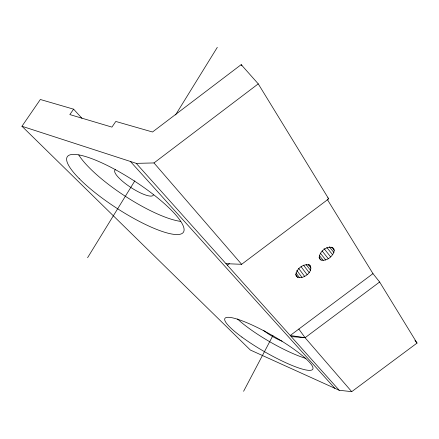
<?xml version="1.0" encoding="UTF-8"?>
<svg xmlns="http://www.w3.org/2000/svg" width="439" height="439" viewBox="0 0 439 439"><rect width="100%" height="100%" fill="white"/><g stroke="black" fill="none" stroke-linecap="round" stroke-linejoin="round"><path stroke-width="0.66" d="M333.854 252.447L334.233 250.296L333.706 248.545L332.328 247.426C326.391 246.109 319.795 251.333 319.18 257.281L319.751 259.01L321.156 260.097C326.49 261.287 331.752 257.133 333.854 252.447L329.245 246.707M310.68 266.33L309.435 265.096C303.569 263.334 296.863 268.443 295.881 274.271L296.298 276.071L297.576 277.272C303.925 279.467 314.494 271.072 309.462 264.733M243.59 391.286L272.937 335.55M87.591 257.704L134.844 180.819M175.534 114.958L217.31 47.346M327.225 199.333L372.974 273.634L379.642 282.014L417.05 343.073L351.721 391.654L339.21 390.271L250.345 350.031L21.95 126.251L40.339 99.494L73.62 109.179L81.961 118.283M73.62 109.179L69.834 114.579L111.94 127.112L115.792 121.449L152.514 131.996L241.187 64.637L258.253 83.865L328.69 198.851L241.626 264.305L225.986 263.685M21.95 126.251L136.255 163.363L153.985 162.94L258.253 83.865M227.298 265.151L229.399 263.57M372.974 273.634L290.217 335.5L305.089 337.712L351.721 391.654M291.183 336.581L305.089 337.712L379.642 282.014M282.047 341.174L279.237 339.989A16.83 3.199 30 0 1 263.384 330.276M327.79 197.863L328.69 198.851M130.482 161.547L334.902 388.361M136.255 163.363L339.21 390.271M153.985 162.94L241.626 264.305M414.948 340.494L417.05 343.073M331.708 247.162L334.233 250.296M326.781 247.437L332.625 254.757M324.037 248.562L330.693 256.936M322.072 250.872L328.29 258.741M320.322 253.116L325.7 259.948M319.504 255.679L323.219 260.42M319.093 257.457L321.156 260.097M308.211 264.421L311.053 268.147M306.071 264.47L310.521 270.32M303.503 265.134L309.149 272.592M301.077 266.687L307.102 274.688M298.619 268.35L304.622 276.367M296.819 270.462L302.01 277.426M295.974 272.91L299.563 277.744M295.59 274.584L297.576 277.272M298.838 329.058L305.089 337.712M241.187 64.637L241.911 65.801M153.42 194.905A22.905 5.74 33.1 0 1 130.125 186.981A22.905 5.74 33.1 0 1 115.572 169.613M180.769 221.41A68.907 17.319 33.2 0 1 124.868 195.975A68.907 17.319 33.2 0 1 78.74 154.934M305.901 358.416A50.556 9.625 30 0 1 237.499 318.977M79.163 178.552A69.263 16.199 33 0 0 179.924 234.289A69.263 16.199 33 0 0 117.076 170.601A69.263 16.199 33 0 0 79.163 178.552M241.911 337.097A50.748 8.983 30 0 0 312.623 369.435A50.748 8.983 30 0 0 251.964 324.948A50.748 8.983 30 0 0 241.911 337.097"/></g></svg>
